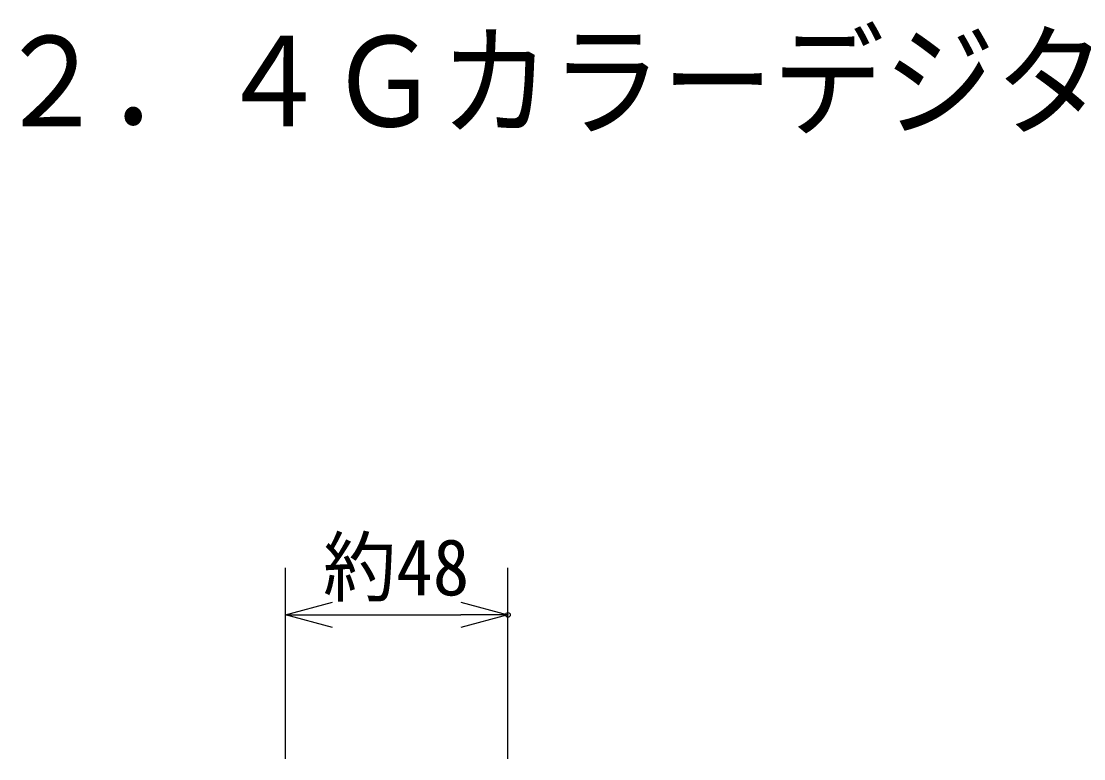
# Model space of a CAD drawing. Units: millimetres, scale not verified. Extents: x -62 to 63, y -116 to 117.
# Drawn here: x -34.41 to 10.78, y 86.03 to 117.39 of the extents above; entities that cross this region are included whole.
import ezdxf
from ezdxf.enums import TextEntityAlignment as Align

# ---------------------------------------------------------------- set-up
doc = ezdxf.new("R2010")
doc.units = ezdxf.units.MM
doc.header["$LTSCALE"] = 0.392256
doc.header["$PDMODE"] = 32
doc.header["$PDSIZE"] = 0.196
for name, color, linetype in [('0-0_MOJI1', 2, 'Continuous'), ('0-3_WAKU', 7, 'Continuous'), ('0-4_SUNPO', 3, 'Continuous'), ('0-5_DEFPOINTS', 7, 'Continuous')]:
    doc.layers.add(name, color=color, linetype=linetype)
doc.styles.add('ＭＳ ゴシック', font='')
doc.styles.get('ＭＳ ゴシック').set_extended_font_data('MS Gothic')

# ---------------------------------------------------------------- blocks, each defined once
blk = doc.blocks.new('_OPEN30')
at = {"layer": '0-3_WAKU'}
blk.add_line((0, 0), (-1, 0), dxfattribs=at)
blk.add_lwpolyline([(-1, 0.2679), (0, 0), (-1, -0.2679)], dxfattribs=at)

msp = doc.modelspace()

# ---------------------------------------------------------------- linework, layer by layer
at = {"layer": '0-4_SUNPO'}
for p, q in [((-23.1729, 86.0271), (-23.1729, 94.1438)), ((-13.7078, 86.0271), (-13.7078, 94.1438)), ((-21.1729, 92.1438), (-15.7078, 92.1438))]:
    msp.add_line(p, q, dxfattribs=at)
at = {"layer": '0-5_DEFPOINTS'}
msp.add_point((-13.7078, 92.1438), dxfattribs=at)

# ---------------------------------------------------------------- block references
at = {"layer": '0-4_SUNPO', "xscale": 2, "yscale": 2, "rotation": 180}
msp.add_blockref('_OPEN30', (-23.1729, 92.1438), dxfattribs=at)
at = {"layer": '0-4_SUNPO', "xscale": 2, "yscale": 2}
msp.add_blockref('_OPEN30', (-13.7078, 92.1438), dxfattribs=at)

# ---------------------------------------------------------------- texts
at = {"layer": '0-0_MOJI1', "style": 'ＭＳ ゴシック', "width": 0.9}
msp.add_text('２．４Ｇカラーデジタルコードレスセット', height=3.848, dxfattribs=at).set_placement((-35.5, 111.7599), align=Align.BOTTOM_LEFT)
at = {"layer": '0-4_SUNPO', "style": 'ＭＳ ゴシック', "width": 0.95}
msp.add_text('約48', height=2.404, dxfattribs=at).set_placement((-21.5736, 92.2534), align=Align.BOTTOM_LEFT)

doc.saveas('drawing.dxf')
